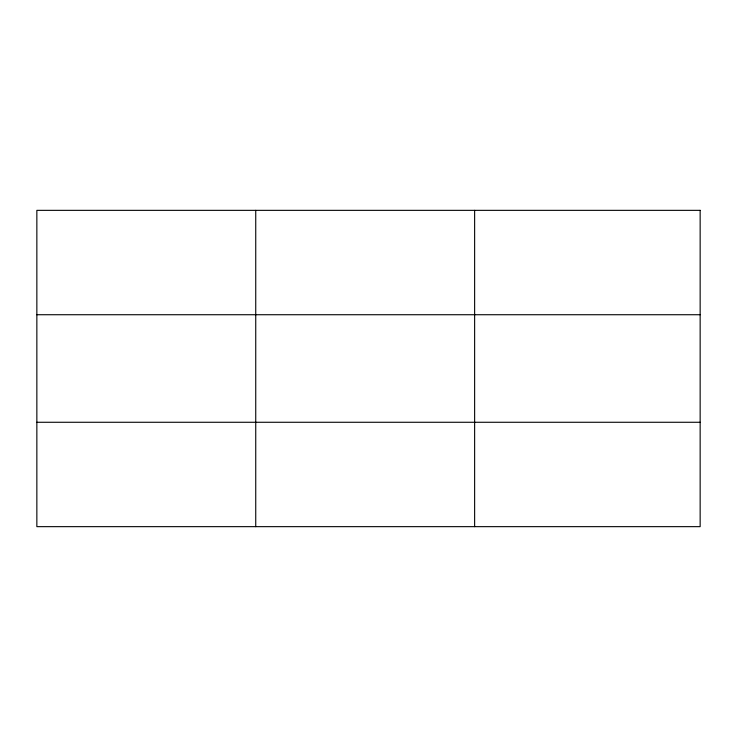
<?xml version="1.0" encoding="UTF-8"?>
<svg xmlns="http://www.w3.org/2000/svg" width="737" height="737" viewBox="0 0 737 737"><rect width="100%" height="100%" fill="white"/><g stroke="black" fill="none" stroke-linecap="round" stroke-linejoin="round"><path stroke-width="1.11" d="M255.739 210.349L255.739 526.651M474.628 210.349L474.628 526.651M36.85 314.727L700.15 314.727M36.85 422.273L700.15 422.273M700.15 210.349L700.15 526.651L36.85 526.651L36.85 210.349L700.15 210.349"/></g></svg>
